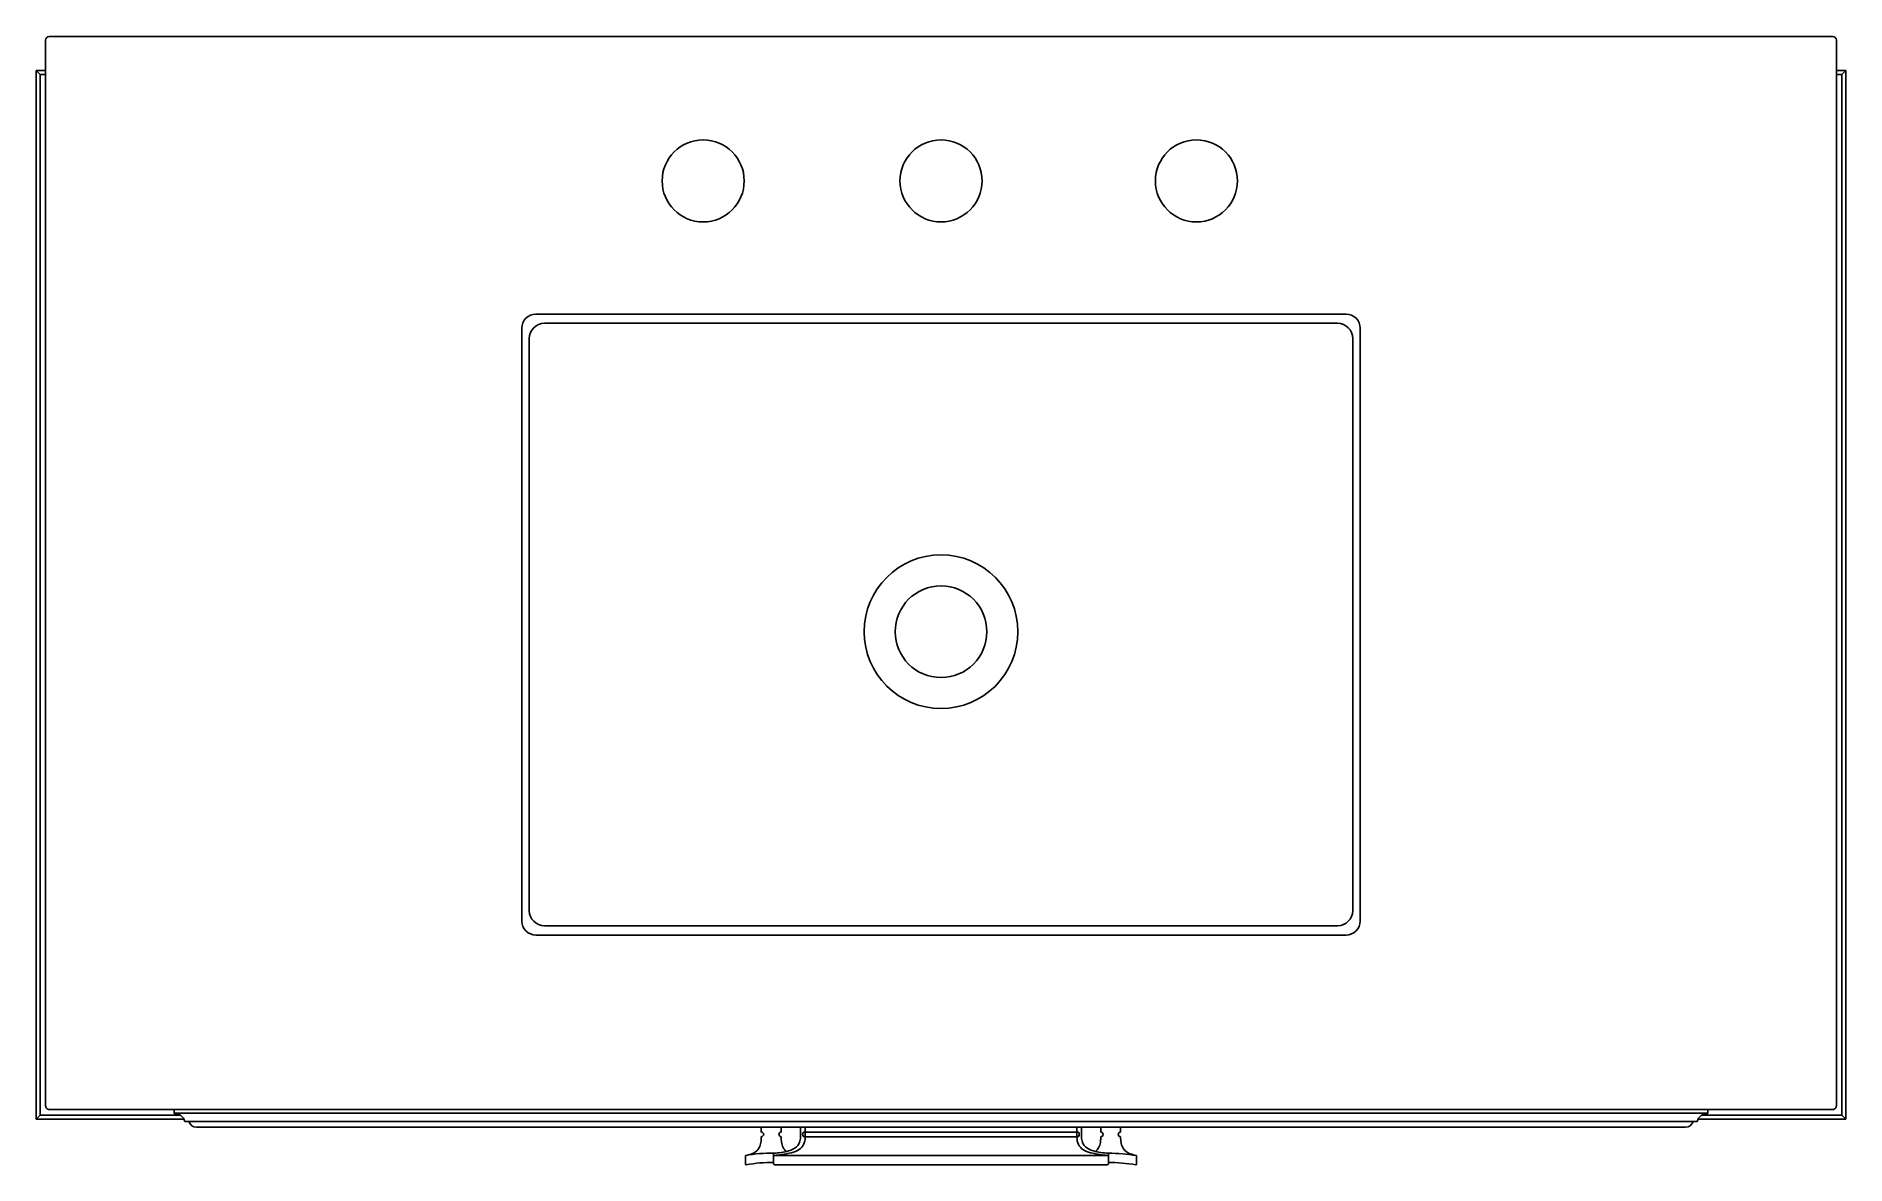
# Model space of a CAD drawing. Header units: inches. Extents: x 3737.9 to 3768.4, y 99.4 to 118.4.
import ezdxf

# ---------------------------------------------------------------- set-up
doc = ezdxf.new("R2010")
doc.units = ezdxf.units.IN
doc.header["$LTSCALE"] = 0.64311
doc.header["$MEASUREMENT"] = 0
doc.header["$PDSIZE"] = 0.3125
doc.layers.get('0').update_dxf_attribs({"color": 255, "linetype": 'CONTINUOUS'})
doc.layers.get('Defpoints').update_dxf_attribs({"linetype": 'CONTINUOUS'})
doc.styles.get("Standard").update_dxf_attribs({"font": 'txt', "width": 0.8})

msp = doc.modelspace()

# ---------------------------------------------------------------- linework, layer by layer
for p, q in [((3738.1, 100.383), (3738.1, 118.305)), ((3738.163, 118.367), (3768.154, 118.367)), ((3768.217, 100.383), (3768.217, 118.305)), ((3737.942, 100.157), (3737.942, 117.795)), ((3737.942, 117.795), (3738.1, 117.795)), ((3738.008, 117.729), (3737.942, 117.795)), ((3768.375, 117.795), (3768.217, 117.795)), ((3768.309, 117.729), (3768.375, 117.795)), ((3768.375, 100.157), (3768.375, 117.795)), ((3738.1, 117.729), (3738.008, 117.729)), ((3738.008, 117.729), (3738.008, 100.223)), ((3768.217, 117.729), (3768.309, 117.729)), ((3768.309, 117.729), (3768.309, 100.223)), ((3746.346, 113.699), (3759.971, 113.699)), ((3746.49, 113.544), (3759.828, 113.545)), ((3746.11, 103.491), (3746.11, 113.463)), ((3746.235, 103.664), (3746.235, 113.29)), ((3760.082, 113.289), (3760.082, 103.664)), ((3760.208, 113.463), (3760.208, 103.491)), ((3759.971, 103.255), (3746.346, 103.255)), ((3759.83, 103.41), (3746.489, 103.41)), ((3738.008, 100.223), (3737.942, 100.157)), ((3737.942, 100.157), (3740.427, 100.157)), ((3738.008, 100.223), (3740.37, 100.223)), ((3768.154, 100.321), (3738.164, 100.321)), ((3740.265, 100.256), (3740.265, 100.319)), ((3740.265, 100.257), (3766.052, 100.257)), ((3768.375, 100.157), (3765.89, 100.157)), ((3768.309, 100.223), (3765.947, 100.223)), ((3766.052, 100.256), (3766.052, 100.321)), ((3768.309, 100.223), (3768.375, 100.157)), ((3740.442, 100.119), (3765.875, 100.119)), ((3765.678, 100.022), (3740.639, 100.022)), ((3750.137, 99.942), (3750.137, 100.022)), ((3750.471, 99.942), (3750.471, 100.022)), ((3750.796, 99.883), (3750.796, 100.022)), ((3750.872, 100.022), (3750.872, 99.863)), ((3750.873, 99.942), (3755.444, 99.942)), ((3755.444, 99.863), (3750.874, 99.863)), ((3755.521, 99.883), (3755.521, 100.022)), ((3755.846, 99.941), (3755.846, 100.022)), ((3756.179, 99.941), (3756.179, 100.022)), ((3749.871, 99.401), (3749.871, 99.547)), ((3750.344, 99.405), (3750.344, 99.586)), ((3750.374, 99.547), (3755.944, 99.547)), ((3755.974, 99.405), (3755.974, 99.586)), ((3756.446, 99.4), (3756.446, 99.546)), ((3750.374, 99.391), (3755.944, 99.391))]:
    msp.add_line(p, q)
for centre, radius in [((3749.159, 115.939), 0.69), ((3753.159, 115.939), 0.69), ((3757.454, 115.939), 0.69), ((3753.159, 108.357), 1.292), ((3753.159, 108.357), 0.771)]:
    msp.add_circle(centre, radius)
for centre, radius, start, end in [((3738.163, 118.305), 0.0626, 90.0668, 179.9201), ((3768.154, 118.305), 0.0626, 0.0799, 89.9332), ((3746.346, 113.463), 0.236, 89.9866, 180.0134), ((3746.493, 113.286), 0.258, 90.7575, 179.2423), ((3759.824, 113.287), 0.258, 0.4736, 89.2139), ((3759.971, 113.463), 0.236, 359.9866, 90.0072), ((3746.346, 103.491), 0.236, 179.9866, 270.0134), ((3746.493, 103.668), 0.258, 180.7578, 269.2422), ((3759.824, 103.668), 0.258, 271.3136, 359.2413), ((3759.971, 103.491), 0.236, 269.9984, 0.0016), ((3738.163, 100.383), 0.0625, 179.9607, 270.7545), ((3740.265, 100.073), 0.183, 14.4186, 89.9742), ((3766.052, 100.073), 0.183, 90.0258, 165.5814), ((3768.154, 100.383), 0.0625, 269.2455, 0.0393), ((3740.637, 100.152), 0.13, 194.5106, 270.9129), ((3749.605, 99.857), 0.532, 352.464, 0.6648), ((3750.137, 99.903), 0.0394, 270, 90), ((3750.471, 99.903), 0.0394, 90.0001, 269.9999), ((3750.991, 99.857), 0.521, 179.3209, 185.0854), ((3750.411, 99.877), 0.385, 346.2505, 1.0074), ((3750.893, 99.903), 0.061, 155.8992, 208.2631), ((3750.86, 99.918), 0.0248, 116.815, 155.0221), ((3750.86, 99.887), 0.0245, 211.0198, 242.0276), ((3750.592, 99.854), 0.282, 334.6342, 359.3323), ((3750.859, 99.913), 0.0291, 88.9678, 111.0752), ((3750.858, 99.885), 0.0215, 245.8403, 266.8974), ((3750.87, 100.087), 0.223, 266.5875, 270.9743), ((3750.87, 99.597), 0.345, 89.4258, 91.6557), ((26890.979, -136.597), 23141.314, 179.4145355, 179.414566), ((3477.936, 101.219), 277.511, 359.72012, 359.75261), ((3755.447, 99.597), 0.345, 88.3443, 90.5742), ((3755.447, 100.087), 0.223, 269.0257, 273.4125), ((-19384.662, -136.597), 23141.314, 0.585434, 0.5854645), ((3755.726, 99.854), 0.282, 180.6677, 205.3658), ((3755.458, 99.913), 0.0291, 68.9248, 91.0322), ((3755.459, 99.885), 0.0215, 273.1026, 294.1597), ((3755.457, 99.918), 0.0248, 24.9779, 63.185), ((3755.457, 99.887), 0.0245, 297.9724, 328.9802), ((3755.424, 99.903), 0.061, 331.7369, 24.1008), ((3755.906, 99.877), 0.385, 178.9926, 193.7495), ((3755.314, 99.856), 0.532, 352.464, 0.6648), ((3755.846, 99.902), 0.0394, 270, 90), ((3756.179, 99.902), 0.0394, 90.0001, 269.9999), ((3756.7, 99.856), 0.521, 179.3209, 185.0854), ((3765.68, 100.152), 0.13, 269.0871, 345.4894), ((3750.304, 97.154), 2.432, 89.0598, 100.2448), ((3750.006, 99.031), 0.533, 103.1977, 104.6303), ((3749.669, 100.489), 0.964, 282.9249, 287.6109), ((3749.888, 99.819), 0.259, 286.163, 312.04), ((3749.913, 99.78), 0.213, 313.989, 337.9497), ((3749.786, 99.828), 0.349, 338.5572, 353.3114), ((3750.309, 100.676), 1.091, 271.8208, 285.2087), ((3750.345, 99.552), 0.00121, 184.7328, 231.7324), ((3750.35, 99.559), 0.01, 234.7011, 259.1059), ((3750.361, 99.602), 0.054, 256.4516, 264.1756), ((3750.373, 99.66), 0.113, 260.727, 270.158), ((3749.722, 105.38), 5.866, 276.2088, 277.4169), ((3750.893, 99.843), 0.422, 184.3241, 195.9703), ((3750.329, 100.806), 1.252, 276.9154, 284.5614), ((3750.705, 99.787), 0.226, 195.5685, 220.3199), ((3750.704, 99.795), 0.23, 221.8807, 231.5079), ((3750.526, 99.913), 0.297, 283.4912, 300.7452), ((3750.551, 99.988), 0.405, 283.2499, 303.4341), ((3750.577, 99.852), 0.22, 297.3043, 330.9232), ((3747.319, 85.406), 14.548, 76.41095791901655, 76.41095804226859), ((3750.598, 99.839), 0.195, 331.2144, 343.9256), ((3750.654, 99.828), 0.215, 304.0761, 333.8735), ((3755.664, 99.828), 0.215, 206.1265, 235.9239), ((3755.719, 99.839), 0.195, 196.0744, 208.7856), ((3755.766, 99.988), 0.405, 236.5659, 256.7501), ((3755.74, 99.852), 0.22, 209.0768, 242.6957), ((3755.791, 99.913), 0.297, 239.2548, 256.5088), ((3755.988, 100.806), 1.252, 255.4386, 263.0846), ((3756.008, 100.676), 1.091, 254.7913, 268.1792), ((3755.597, 99.818), 0.259, 308.0627, 312.04), ((3755.622, 99.779), 0.213, 313.989, 337.9497), ((3755.495, 99.827), 0.349, 338.5572, 353.3114), ((3756.595, 105.38), 5.866, 262.5831, 263.7912), ((3755.944, 99.66), 0.113, 269.842, 279.273), ((3755.957, 99.602), 0.054, 275.8244, 283.5484), ((3755.967, 99.559), 0.01, 280.8941, 305.2989), ((3755.972, 99.552), 0.00121, 308.2675, 355.2677), ((3756.012, 97.14), 2.444, 79.7827, 90.9105), ((3756.602, 99.842), 0.422, 184.3241, 195.9703), ((3756.414, 99.786), 0.226, 195.5685, 220.3199), ((3756.413, 99.794), 0.23, 221.8807, 251.5096), ((3756.649, 100.476), 0.952, 251.0537, 257.6741), ((3749.882, 99.402), 0.0105, 183.2032, 275.782), ((3750.304, 97.147), 2.283, 89.0038, 100.6301), ((3750.355, 99.405), 0.0113, 181.1533, 226.7622), ((3750.359, 99.411), 0.0176, 229.6228, 258.4215), ((3750.373, 99.477), 0.0856, 258.1297, 270.6558), ((3755.945, 99.477), 0.0856, 269.3442, 281.8703), ((3755.959, 99.411), 0.0176, 281.5785, 310.3772), ((3755.962, 99.405), 0.0113, 313.2378, 358.8468), ((3756.013, 97.146), 2.283, 79.3699, 90.9797), ((3756.436, 99.401), 0.0105, 260.5762, 357.2522)]:
    msp.add_arc(centre, radius, start, end)
at = {"layer": 'Defpoints'}
msp.add_point((3753.159, 115.939), dxfattribs=at)

# ---------------------------------------------------------------- texts
for tag, p, s in [('MODELNUMBER', (3753.16, 118.372), 'K-33544-ASB'), ('TRADENAME', (3753.16, 118.37), 'SOUTHERK'), ('PRODUCT', (3753.16, 118.368), 'VANITY CABINET')]:
    msp.add_attdef(tag, p, s, height=0.001, dxfattribs=at)

doc.saveas('drawing.dxf')
